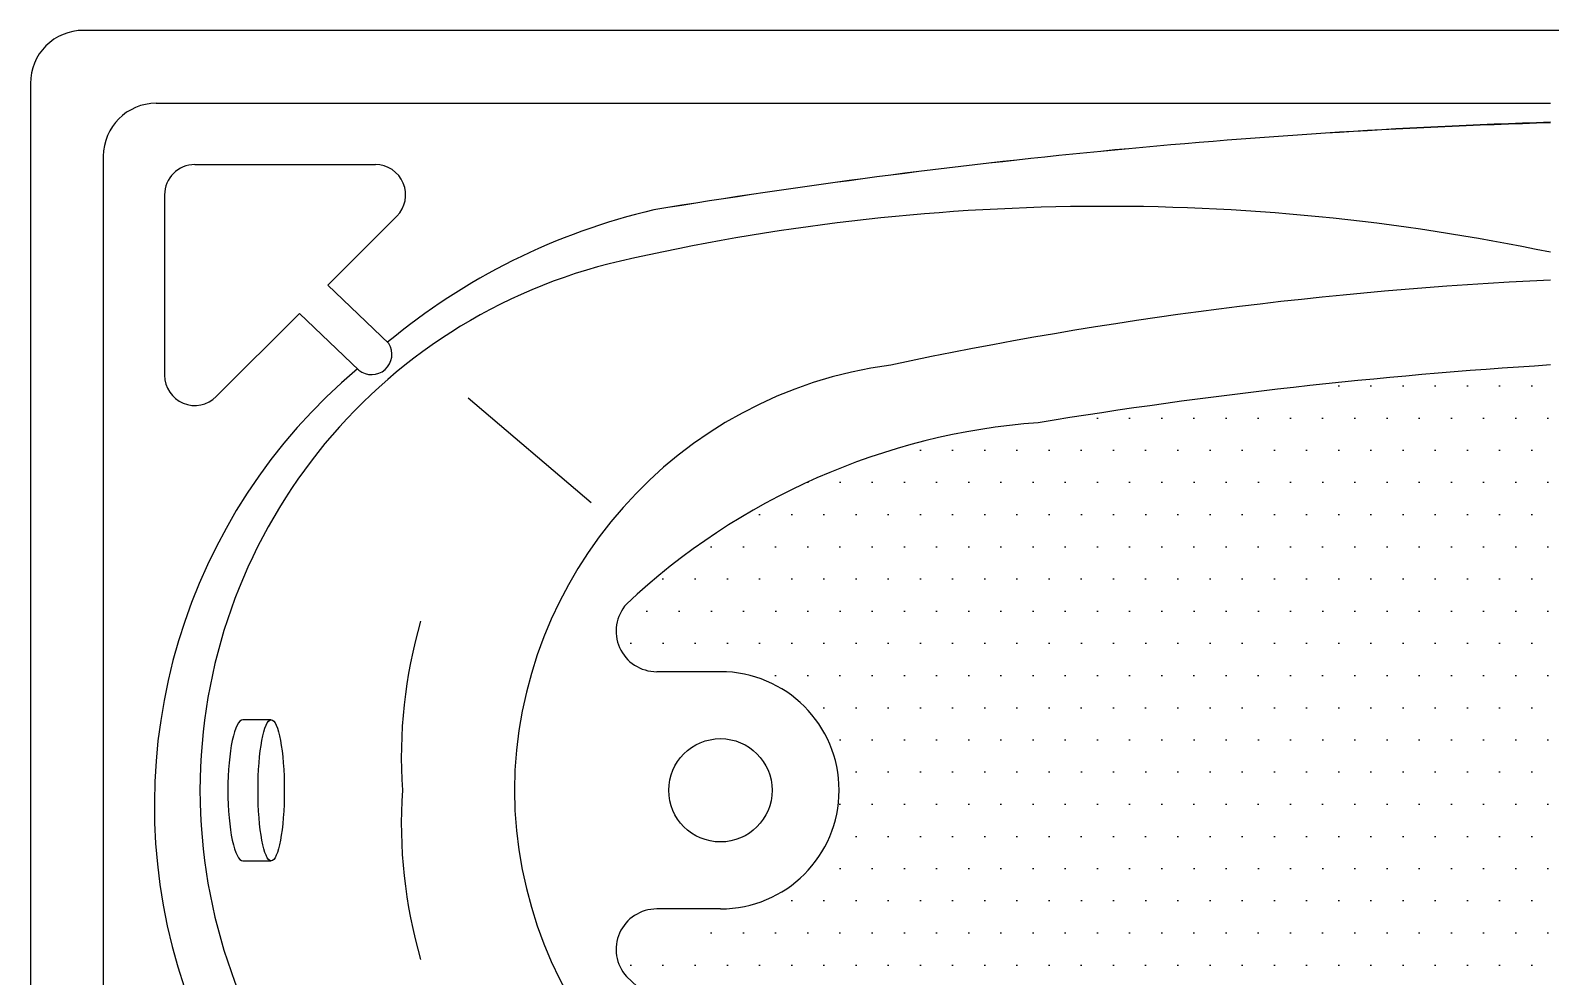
# Model space of a CAD drawing. Header units: millimetres. Extents: x -1095.15 to -1093.65, y 2265.82 to 2266.57.
# Drawn here: x -1095.148 to -1094.398, y 2266.107 to 2266.574 of the extents above; entities that cross this region are included whole.
import ezdxf

# ---------------------------------------------------------------- set-up
doc = ezdxf.new("R2010")
doc.units = ezdxf.units.MM
doc.header["$LTSCALE"] = 10
doc.layers.add('jacuzzi', color=1, linetype='Continuous')
doc.layers.add('LCOTA02', color=1, linetype='Continuous')

msp = doc.modelspace()

# ---------------------------------------------------------------- hatches: boundary and pattern name
at = {"layer": 'jacuzzi'}
h = msp.add_hatch(dxfattribs=at)
h.set_pattern_fill('DOTS', color=256, scale=0.01, style=0)
h.set_pattern_definition([(0, (-1118.465446, 2267.77925), (0.0079375, 0.015875), [0, -0.015875])])
edge = h.paths.add_edge_path()
edge.add_arc((-1094.24001, 2263.87159), 2.54176, 93.55471, 99.29227)
edge.add_arc((-1094.62564, 2266.04861), 0.33231, 94.27848, 133.28767)
edge.add_arc((-1094.83863, 2266.27712), 0.02, 137.99867, 270)
edge.add_line((-1094.80717, 2266.25712), (-1094.83863, 2266.25712))
edge.add_arc((-1094.80717, 2266.19858), 0.05854, 270, 450)
edge.add_arc((-1094.83863, 2266.12003), 0.02, 90, 222.00133)
edge.add_line((-1094.80717, 2266.14003), (-1094.83863, 2266.14003))
edge.add_arc((-1094.62564, 2266.34854), 0.33231, 226.71233, 265.72152)
edge.add_arc((-1094.24466, 2268.47984), 2.49588, 260.6436, 266.48682)
edge.add_arc((-1094.4842, 2268.24395), 2.25816, 272.19762, 279.03017)
edge.add_arc((-1094.13888, 2266.19751), 0.18396, 272.84047, 439.67987)
edge.add_arc((-1094.47754, 2264.16476), 2.2464, 81.00605, 87.96083)
edge.add_arc((-1094.16076, 2266.20006), 0.18667, 72.91708, 79.37892)

# ---------------------------------------------------------------- linework, layer by layer
for p, q in [((-1095.08551, 2266.53761), (-1094.3976, 2266.53761)), ((-1095.11164, 2266.51148), (-1095.11164, 2265.88568)), ((-1095.06647, 2266.50738), (-1094.97743, 2266.50738)), ((-1095.0814, 2266.49244), (-1095.0814, 2266.4034)), ((-1095.00091, 2266.44784), (-1094.96687, 2266.48188)), ((-1095.00091, 2266.44784), (-1094.97083, 2266.41905)), ((-1095.05591, 2266.39284), (-1095.01482, 2266.43393)), ((-1095.01482, 2266.43393), (-1094.98557, 2266.40595)), ((-1094.93164, 2266.39225), (-1094.87088, 2266.34062)), ((-1094.80717, 2266.25712), (-1094.83863, 2266.25712)), ((-1094.80717, 2266.14003), (-1094.83863, 2266.14003))]:
    msp.add_line(p, q, dxfattribs=at)
at = {"layer": 'jacuzzi', "color": 3}
msp.add_lwpolyline([(-1095.1476, 2266.54744), (-1095.1476, 2265.84971, 0.414214), (-1095.12147, 2265.82358), (-1093.67374, 2265.82358, 0.414214), (-1093.6476, 2265.84971), (-1093.6476, 2266.54744, 0.414214), (-1093.67374, 2266.57358), (-1095.12147, 2266.57358, 0.414214)], format="xyb", close=True, dxfattribs=at)
at = {"layer": 'jacuzzi'}
msp.add_circle((-1094.80717, 2266.19858), 0.0255, dxfattribs=at)
for centre, radius, start, end in [((-1095.08551, 2266.51148), 0.02613, 90, 180), ((-1094.28812, 2263.12273), 3.40728, 91.84137, 99.32089), ((-1094.2976, 2263.19963), 3.32986, 91.72093, 99.37417), ((-1095.06647, 2266.49244), 0.01493, 90, 180), ((-1094.97743, 2266.49244), 0.01493, 315, 90), ((-1094.76714, 2266.17358), 0.31985, 103.16281, 129.70343), ((-1094.61715, 2265.41321), 1.07355, 78.19941, 102.8799), ((-1094.79583, 2266.19858), 0.26811, 103.06969, 256.93031), ((-1094.30471, 2264.44486), 2.00762, 92.65201, 102.02885), ((-1094.97925, 2266.41368), 0.00999, 230.71686, 32.48508), ((-1094.80508, 2266.19132), 0.28136, 130.08161, 262.87568), ((-1095.06647, 2266.4034), 0.01493, 180, 315), ((-1094.69522, 2266.19659), 0.21364, 97.50025, 179.46748), ((-1094.24001, 2263.87159), 2.54176, 93.55471, 99.29227), ((-1094.62564, 2266.04861), 0.33231, 94.27848, 133.28767), ((-1094.83863, 2266.27712), 0.02, 137.99867, 270), ((-1094.72123, 2266.21471), 0.24339, 163.93256, 183.80061), ((-1094.80717, 2266.19858), 0.05854, 270, 90), ((-1094.72123, 2266.18244), 0.24339, 176.19939, 196.06744), ((-1094.69522, 2266.20056), 0.21364, 180.53252, 262.49975), ((-1094.83863, 2266.12003), 0.02, 90, 222.00133), ((-1094.62564, 2266.34854), 0.33231, 226.71233, 265.72152)]:
    msp.add_arc(centre, radius, start, end, dxfattribs=at)
at = {"layer": 'LCOTA02'}
for p, q in [((-1095.02882, 2266.23339), (-1095.04276, 2266.23339)), ((-1095.04276, 2266.16376), (-1095.02882, 2266.16376))]:
    msp.add_line(p, q, dxfattribs=at)
msp.add_ellipse((-1095.04276, 2266.19858), major_axis=(0, -0.03481), ratio=0.213184, start_param=3.141593, end_param=6.283185, dxfattribs=at)
msp.add_ellipse((-1095.02882, 2266.19858), major_axis=(0, 0.03481), ratio=0.186255, dxfattribs=at)

doc.saveas('drawing.dxf')
